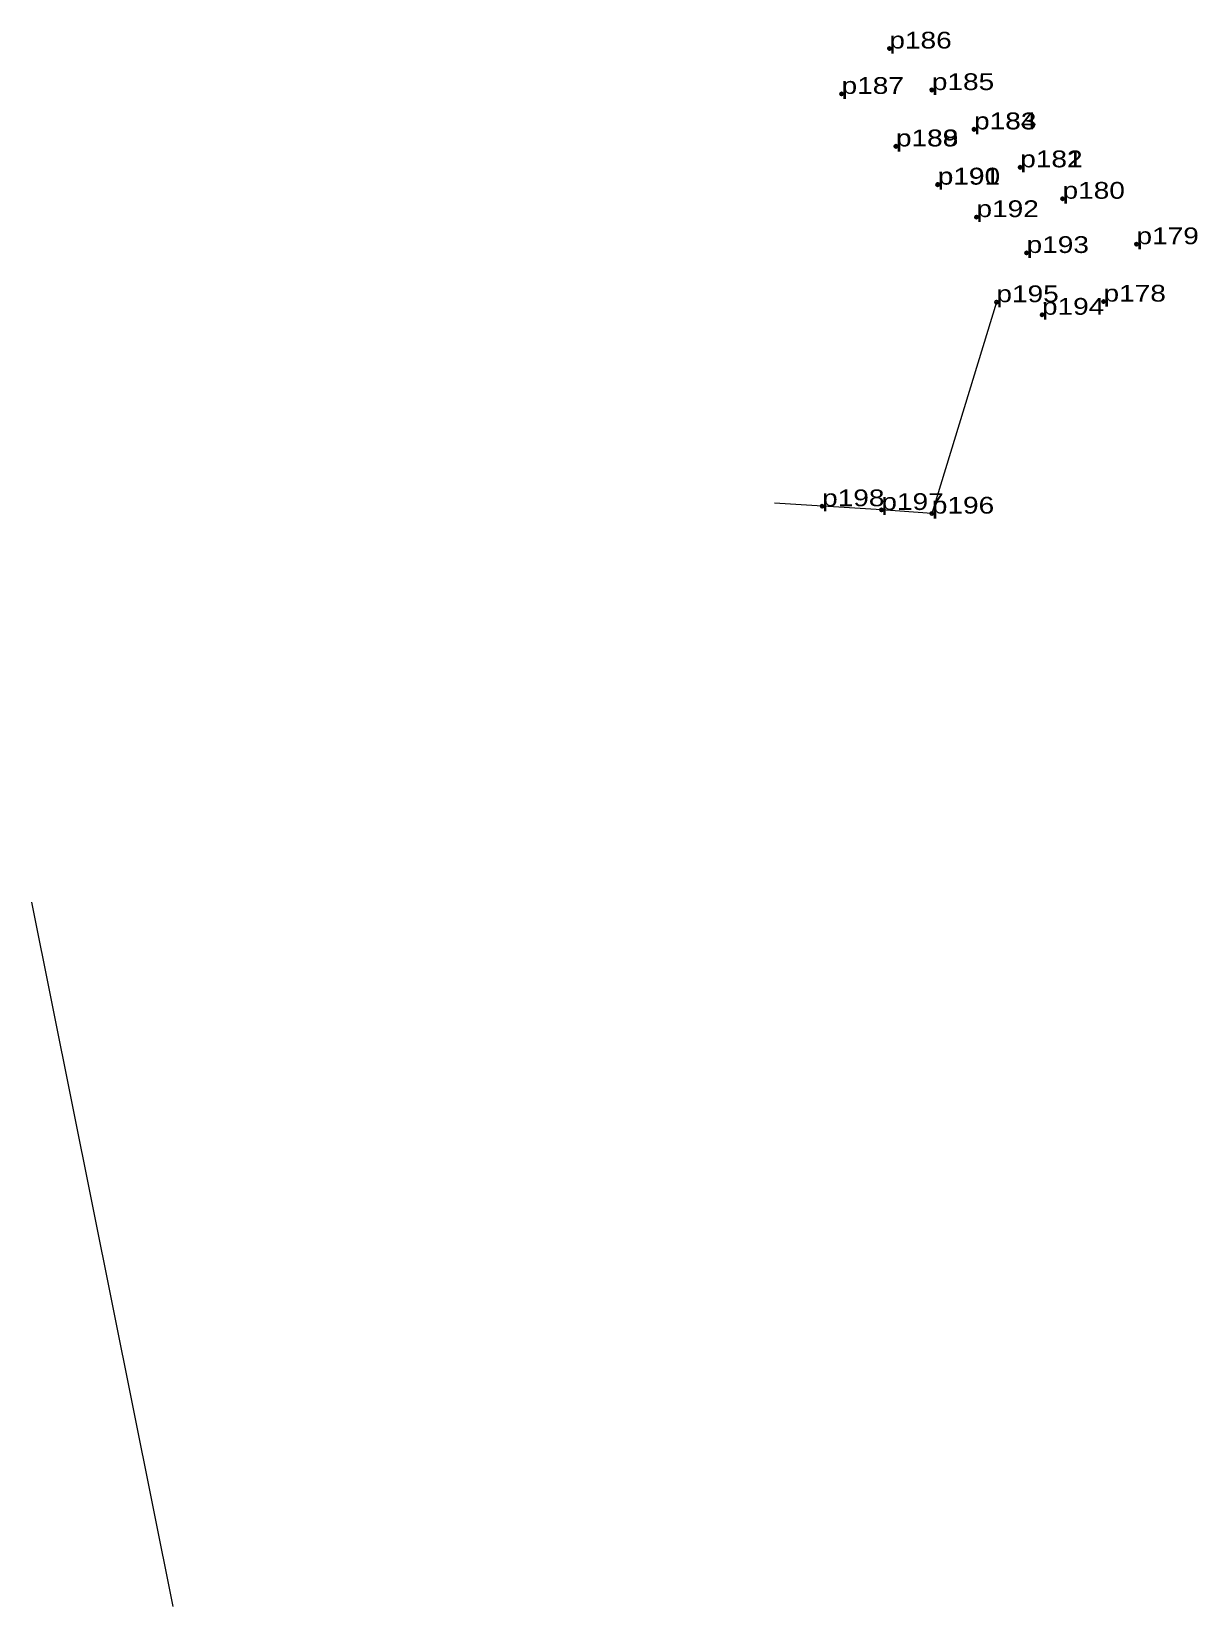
# Model space of a CAD drawing. Header units: metres. Extents: x 543288 to 552499, y 1822776 to 1839668.
# Drawn here: x 543288.4 to 543413.6, y 1827945.6 to 1828114.6 of the extents above; entities that cross this region are included whole.
import ezdxf

# ---------------------------------------------------------------- set-up
doc = ezdxf.new("R2010")
doc.units = ezdxf.units.M
doc.header["$LTSCALE"] = 0.72
doc.header["$PDMODE"] = 32
doc.header["$PDSIZE"] = 0.36
doc.layers.add('1', color=7, linetype='Continuous', lineweight=13)
doc.layers.add('10', color=7, linetype='Continuous', lineweight=13)
doc.layers.add('12', color=7, linetype='Continuous')
doc.layers.add('7', color=7, linetype='Continuous')

msp = doc.modelspace()

# ---------------------------------------------------------------- linework, layer by layer
at = {"layer": '1'}
msp.add_line((543288.38, 1828021.16), (543303.56, 1827945.57), dxfattribs=at)
at = {"layer": '10'}
msp.add_lwpolyline([(543391.97, 1828085.54), (543385.04, 1828062.85), (543379.62, 1828063.24), (543368.16, 1828063.96)], dxfattribs=at)
at = {"layer": '7'}
for p in [(543380.48, 1828112.76), (543375.35, 1828107.89), (543385.03, 1828108.31), (543389.57, 1828104.1), (543389.57, 1828104.08), (543381.18, 1828102.25), (543381.19, 1828102.27), (543394.53, 1828100.02), (543394.53, 1828100.01), (543385.66, 1828098.15), (543385.68, 1828098.17), (543399.07, 1828096.64), (543389.83, 1828094.67), (543407.01, 1828091.76), (543395.21, 1828090.82), (543391.97, 1828085.54), (543396.87, 1828084.19), (543403.47, 1828085.6), (543373.26, 1828063.64), (543379.62, 1828063.24), (543385.04, 1828062.85)]:
    msp.add_point(p, dxfattribs=at)

# ---------------------------------------------------------------- texts
at = {"layer": '12', "width": 1.25}
for s, p in [('p186', (543380.48, 1828112.76)), ('p187', (543375.35, 1828107.89)), ('p185', (543385.04, 1828108.3)), ('p184', (543389.57, 1828104.1)), ('p183', (543389.57, 1828104.08)), ('p189', (543381.18, 1828102.25)), ('p188', (543381.19, 1828102.27)), ('p182', (543394.53, 1828100.02)), ('p181', (543394.53, 1828100.01)), ('p191', (543385.66, 1828098.15)), ('p190', (543385.68, 1828098.17)), ('p180', (543399.07, 1828096.64)), ('p192', (543389.83, 1828094.67)), ('p179', (543407.01, 1828091.76)), ('p193', (543395.21, 1828090.82)), ('p195', (543391.97, 1828085.54)), ('p194', (543396.86, 1828084.19)), ('p178', (543403.47, 1828085.6)), ('p198', (543373.26, 1828063.64)), ('p197', (543379.62, 1828063.24)), ('p196', (543385.04, 1828062.85))]:
    msp.add_text(s, height=1.8, dxfattribs=at).set_placement(p)

doc.saveas('drawing.dxf')
